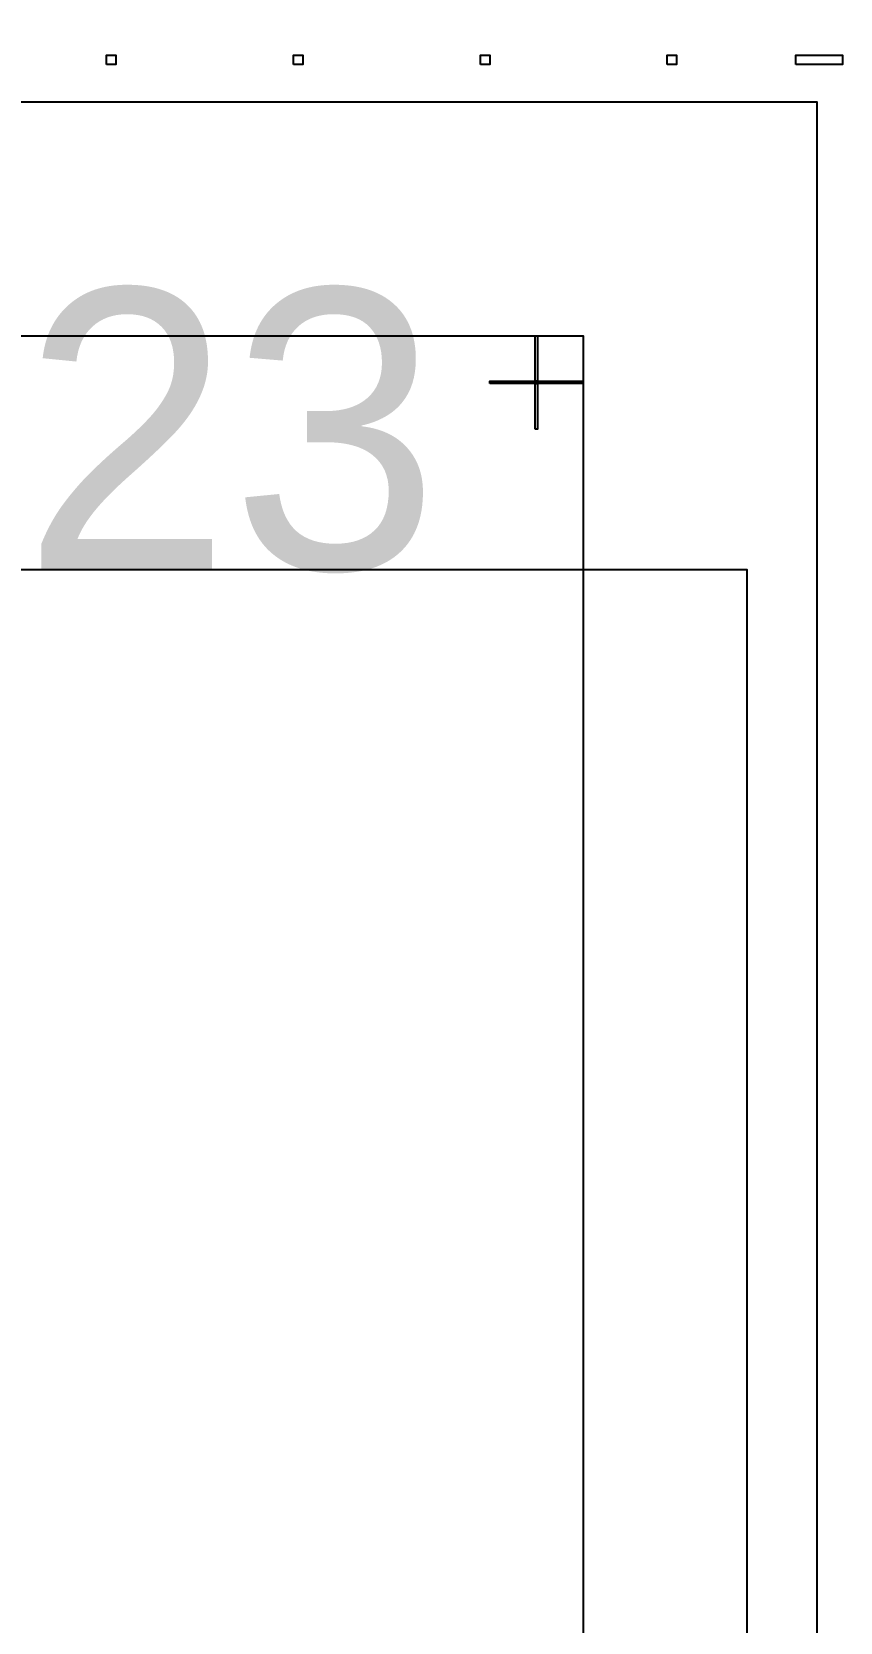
# Model space of a CAD drawing. Extents: x -50000 to 50000, y -50000 to 50000.
# Drawn here: x -23380 to -21650, y 32648 to 36050 of the extents above; entities that cross this region are included whole.
import ezdxf

# ---------------------------------------------------------------- set-up
doc = ezdxf.new("R2010")
doc.units = 0
for name, color, linetype in [('BASEMETAL3', 16, 'CONTINUOUS'), ('FRAME', 14, 'CONTINUOUS'), ('MARKERS', 8, 'CONTINUOUS'), ('XOR', 5, 'CONTINUOUS')]:
    doc.layers.add(name, color=color, linetype=linetype)

# ---------------------------------------------------------------- blocks, each defined once
blk = doc.blocks.new('CHIP_RESONATOR1')
at = {"layer": 'BASEMETAL3'}
blk.add_lwpolyline([(150, 1000), (150, 6000), (6850, 6000), (6850, 1000)], close=True, dxfattribs=at)
at = {"layer": 'FRAME'}
for points in [[(0, 0), (0, 7000), (7000, 7000), (7000, 0)], [(500, 500), (500, 6500), (6500, 6500), (6500, 500)]]:
    blk.add_lwpolyline(points, close=True, dxfattribs=at)
at = {"layer": 'MARKERS'}
for points in [[(6397.5, 6402.5), (6397.5, 6500), (6402.5, 6500), (6402.5, 6402.5)], [(6300, 6397.5), (6300, 6402.5), (6500, 6402.5), (6500, 6397.5)], [(6397.5, 6300), (6397.5, 6397.5), (6402.5, 6397.5), (6402.5, 6300)]]:
    blk.add_lwpolyline(points, close=True, dxfattribs=at)
blk = doc.blocks.new('DICINGBORDER')
at = {"layer": 'XOR'}
for points in [[(5580, 7180), (5580, 7200), (5600, 7200), (5600, 7180)], [(5980, 7180), (5980, 7200), (6000, 7200), (6000, 7180)], [(6380, 7180), (6380, 7200), (6400, 7200), (6400, 7180)], [(6780, 7180), (6780, 7200), (6800, 7200), (6800, 7180)], [(7055, 7180), (7055, 7200), (7155, 7200), (7155, 7180)]]:
    blk.add_lwpolyline(points, close=True, dxfattribs=at)

msp = doc.modelspace()

# ---------------------------------------------------------------- linework, layer by layer
at = {"layer": 'FRAME'}
for radius in [50000, 49000]:
    msp.add_circle((0, 0), radius, dxfattribs=at)

# ---------------------------------------------------------------- block references
for name, p in [('DICINGBORDER', (-28800, 28800)), ('CHIP_RESONATOR1', (-28700, 28900))]:
    msp.add_blockref(name, p)

# ---------------------------------------------------------------- texts
at = {"layer": 'MARKERS'}
msp.add_text('23', height=600, dxfattribs=at).set_placement((-23400, 34900))

doc.saveas('drawing.dxf')
